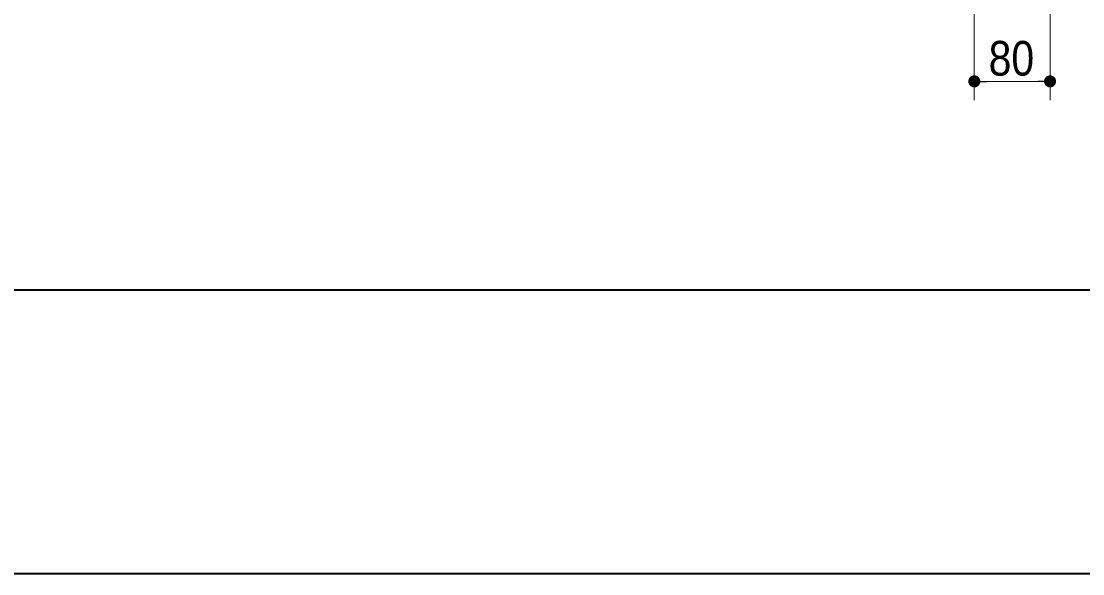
# Model space of a CAD drawing. Units: millimetres, scale not verified. Extents: x -6062 to 6062, y -3045 to 3045.
# Drawn here: x -2256 to -1136, y -2770 to -2186 of the extents above; entities that cross this region are included whole.
import ezdxf
from ezdxf.enums import TextEntityAlignment as Align

# ---------------------------------------------------------------- set-up
doc = ezdxf.new("R2010")
doc.units = ezdxf.units.MM
doc.header["$LTSCALE"] = 20
doc.header["$PDMODE"] = 32
doc.header["$PDSIZE"] = 10
for name, color, linetype, lineweight in [('0-1_2寸法-1', 7, 'Continuous', 15), ('0-2_0', 7, 'Continuous', 25), ('0-6_1図面枠', 7, 'Continuous', 15)]:
    doc.layers.add(name, color=color, linetype=linetype, lineweight=lineweight)
doc.layers.add('0-3_Defpoints', color=7, linetype='Continuous')
doc.styles.add('ＭＳ Ｐゴシック', font='')
doc.styles.get('ＭＳ Ｐゴシック').set_extended_font_data('MS PGothic')

# ---------------------------------------------------------------- blocks, each defined once
blk = doc.blocks.new('_Dot')
at = {"layer": '0-2_0'}
blk.add_line((-10, 0), (-20, 0), dxfattribs=at)
for points in [[(0, 0), (-10, 0), (-9.92, 1.25)], [(0, 0), (-9.92, -1.25), (-10, 0)], [(0, 0), (-9.92, 1.25), (-9.69, 2.49)], [(0, 0), (-9.69, -2.49), (-9.92, -1.25)], [(0, 0), (-9.69, 2.49), (-9.3, 3.68)], [(0, 0), (-9.3, -3.68), (-9.69, -2.49)], [(0, 0), (-9.3, 3.68), (-8.76, 4.82)], [(0, 0), (-8.76, -4.82), (-9.3, -3.68)], [(0, 0), (-8.76, 4.82), (-8.09, 5.88)], [(0, 0), (-8.09, -5.88), (-8.76, -4.82)], [(0, 0), (-8.09, 5.88), (-7.29, 6.85)], [(0, 0), (-7.29, -6.85), (-8.09, -5.88)], [(0, 0), (-7.29, 6.85), (-6.37, 7.71)], [(0, 0), (-6.37, -7.71), (-7.29, -6.85)], [(0, 0), (-6.37, 7.71), (-5.36, 8.44)], [(0, 0), (-5.36, -8.44), (-6.37, -7.71)], [(0, 0), (-5.36, 8.44), (-4.26, 9.05)], [(0, 0), (-4.26, -9.05), (-5.36, -8.44)], [(0, 0), (-4.26, 9.05), (-3.09, 9.51)], [(0, 0), (-3.09, -9.51), (-4.26, -9.05)], [(0, 0), (-3.09, 9.51), (-1.87, 9.82)], [(0, 0), (-1.87, -9.82), (-3.09, -9.51)], [(0, 0), (-1.87, 9.82), (-0.63, 9.98)], [(0, 0), (-0.63, -9.98), (-1.87, -9.82)], [(0, 0), (-0.63, 9.98), (0.63, 9.98)], [(0, 0), (0.63, -9.98), (-0.63, -9.98)], [(0, 0), (0.63, 9.98), (1.87, 9.82)], [(0, 0), (1.87, 9.82), (3.09, 9.51)], [(0, 0), (3.09, 9.51), (4.26, 9.05)], [(0, 0), (4.26, 9.05), (5.36, 8.44)], [(0, 0), (5.36, 8.44), (6.37, 7.71)], [(0, 0), (6.37, 7.71), (7.29, 6.85)], [(0, 0), (7.29, 6.85), (8.09, 5.88)], [(0, 0), (8.09, 5.88), (8.76, 4.82)], [(0, 0), (8.76, 4.82), (9.3, 3.68)], [(0, 0), (9.3, 3.68), (9.69, 2.49)], [(0, 0), (9.69, 2.49), (9.92, 1.25)], [(0, 0), (9.92, 1.25), (10, 0)], [(0, 0), (1.87, -9.82), (0.63, -9.98)], [(0, 0), (3.09, -9.51), (1.87, -9.82)], [(0, 0), (4.26, -9.05), (3.09, -9.51)], [(0, 0), (5.36, -8.44), (4.26, -9.05)], [(0, 0), (6.37, -7.71), (5.36, -8.44)], [(0, 0), (7.29, -6.85), (6.37, -7.71)], [(0, 0), (8.09, -5.88), (7.29, -6.85)], [(0, 0), (8.76, -4.82), (8.09, -5.88)], [(0, 0), (9.3, -3.68), (8.76, -4.82)], [(0, 0), (9.69, -2.49), (9.3, -3.68)], [(0, 0), (9.92, -1.25), (9.69, -2.49)], [(0, 0), (10, 0), (9.92, -1.25)]]:
    blk.add_solid(points, dxfattribs=at)
blk = doc.blocks.new('グループ-9')
at = {"layer": '0-6_1図面枠', "lineweight": 35}
blk.add_line((-80000, -49400), (80000, -49400), dxfattribs=at)
blk.add_lwpolyline([(-80000, 55400), (80000, 55400), (80000, -55400), (-80000, -55400)], close=True, dxfattribs=at)
blk = doc.blocks.new('図面枠')
at = {"layer": '0-6_1図面枠'}
blk.add_blockref('グループ-9', (0, 0), dxfattribs=at)

msp = doc.modelspace()

# ---------------------------------------------------------------- linework, layer by layer
at = {"layer": '0-1_2寸法-1'}
for p, q in [((-1250.04, -2006), (-1250.04, -2270)), ((-1170.04, -2006), (-1170.04, -2270)), ((-1182.75, -2250), (-1237.32, -2250))]:
    msp.add_line(p, q, dxfattribs=at)
at = {"layer": '0-3_Defpoints'}
msp.add_point((-1250.04, -2250), dxfattribs=at)

# ---------------------------------------------------------------- block references
at = {"layer": '0-1_2寸法-1', "xscale": 0.6356201, "yscale": 0.6356201, "rotation": 180}
msp.add_blockref('_Dot', (-1250.04, -2250), dxfattribs=at)
at = {"layer": '0-1_2寸法-1', "xscale": 0.6356201, "yscale": 0.6356201}
msp.add_blockref('_Dot', (-1170.04, -2250), dxfattribs=at)
at = {"layer": '0-6_1図面枠', "xscale": 0.05, "yscale": 0.05}
msp.add_blockref('図面枠', (-1787.5, 0), dxfattribs=at)

# ---------------------------------------------------------------- texts
at = {"layer": '0-1_2寸法-1', "style": 'ＭＳ Ｐゴシック', "width": 0.9}
msp.add_text('80', height=36.66, dxfattribs=at).set_placement((-1234.92, -2254.96), align=Align.BOTTOM_LEFT)

doc.saveas('drawing.dxf')
